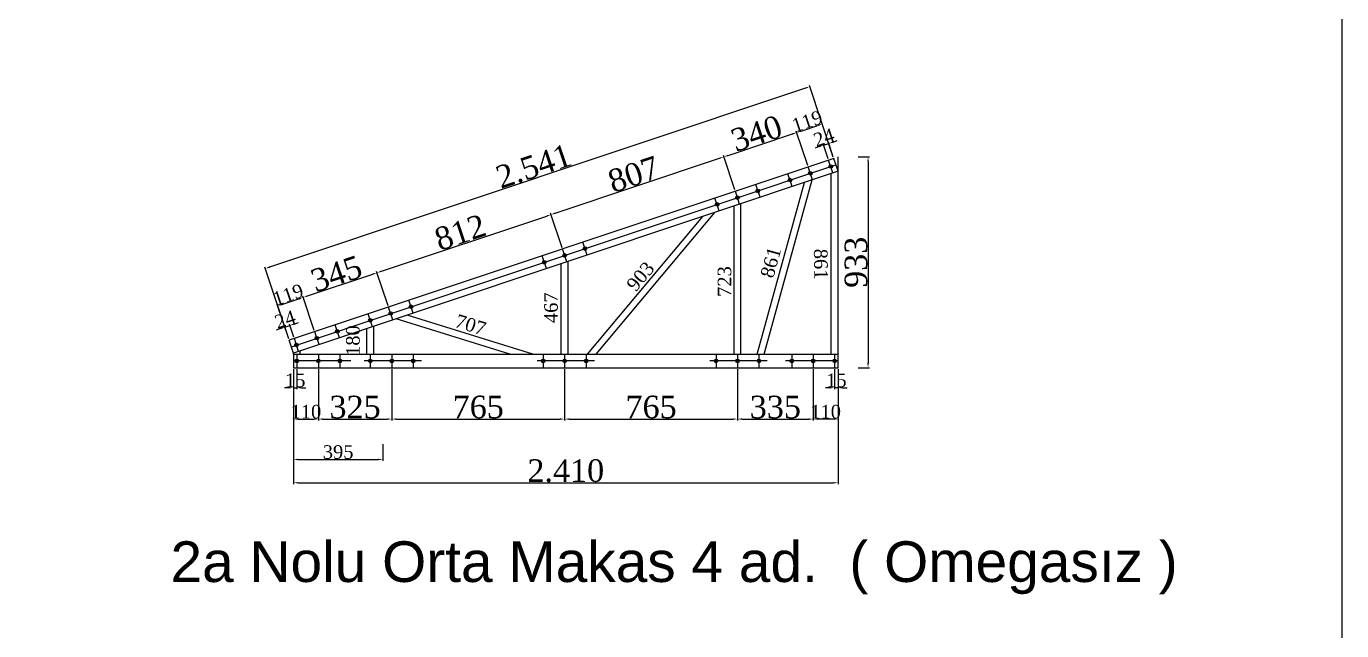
# Model space of a CAD drawing. Header units: millimetres. Extents: x 201962 to 221859, y -224854 to -197588.
# Drawn here: x 214998 to 220819, y -213603 to -210927 of the extents above; entities that cross this region are included whole.
import ezdxf

# ---------------------------------------------------------------- set-up
doc = ezdxf.new("R2010")
doc.units = ezdxf.units.MM
doc.header["$MEASUREMENT"] = 0
for name, color, linetype in [('Block1', 255, 'Continuous'), ('DUVAR', 7, 'Continuous'), ('ÖLÇÜLENDİRME', 121, 'Continuous')]:
    doc.layers.add(name, color=color, linetype=linetype)
doc.styles.add('133', font='times.ttf')
doc.styles.get("Standard").update_dxf_attribs({"font": 'arial.ttf'})
doc.dimstyles.new('MAKAS', dxfattribs={"dimscale": 20, "dimtxt": 1.3, "dimasz": 1, "dimexe": 0.3, "dimexo": 0.3, "dimgap": 0.1, "dimtad": 1, "dimrnd": 1, "dimzin": 12, "dimdsep": 46, "dimlunit": 6, "dimtxsty": '133', "dimcen": 0.8, "dimdle": 0.0005, "dimclrd": 4, "dimclre": 6, "dimclrt": 2, "dimazin": 3, "dimtfac": 1, "dimtmove": 0, "dimatfit": 2, "dimldrblk": 'DOTSMALL', "dimfxl": 0, "dimtolj": 1, "dimtzin": 0, "dimarcsym": 0})
doc.dimstyles.new('makas 1', dxfattribs={"dimscale": 20, "dimtxt": 3, "dimasz": 1.2, "dimexe": 0.3, "dimexo": 0.3, "dimgap": 0.1, "dimtad": 1, "dimrnd": 1, "dimzin": 12, "dimdsep": 46, "dimlunit": 6, "dimtxsty": '133', "dimblk": 'NONE', "dimcen": 0.8, "dimdle": 0.0005, "dimse1": 1, "dimse2": 1, "dimsd1": 1, "dimsd2": 1, "dimclrd": 105, "dimclre": 42, "dimclrt": 2, "dimazin": 3, "dimtfac": 1, "dimtmove": 0, "dimatfit": 2, "dimldrblk": 'NONE', "dimfxl": 0, "dimtolj": 1, "dimtzin": 0, "dimarcsym": 0})

# ---------------------------------------------------------------- blocks, each defined once
blk = doc.blocks.new('*D9885')
at = {"layer": 'Defpoints', "color": 0}
for p in [(216180.1, -212438.7), (216195.1, -212438.7), (216195.1, -212527.7)]:
    blk.add_point(p, dxfattribs=at)
at = {"layer": 'ÖLÇÜLENDİRME', "color": 6, "lineweight": -2, "ltscale": 0.5}
for p, q in [((216180.1, -212444.7), (216180.1, -212533.7)), ((216195.1, -212444.7), (216195.1, -212533.7))]:
    blk.add_line(p, q, dxfattribs=at)
at = {"layer": 'ÖLÇÜLENDİRME', "color": 4, "lineweight": -2, "ltscale": 0.5}
for p, q in [((216160.1, -212527.7), (216140.1, -212527.7)), ((216180.1, -212527.7), (216195.1, -212527.7)), ((216215.1, -212527.7), (216235.1, -212527.7))]:
    blk.add_line(p, q, dxfattribs=at)
at = {"layer": 'ÖLÇÜLENDİRME', "color": 4}
for points in [[(216160.1, -212531), (216160.1, -212524.3), (216180.1, -212527.7)], [(216215.1, -212524.3), (216215.1, -212531), (216195.1, -212527.7)]]:
    blk.add_solid(points, dxfattribs=at)
at = {"layer": 'ÖLÇÜLENDİRME', "color": 2, "insert": (216187.6, -212495.2), "char_height": 60, "attachment_point": 5, "style": '133'}
blk.add_mtext('\\A1;15', dxfattribs=at)
blk = doc.blocks.new('_DotSmall')
at = {"color": 0, "linetype": 'ByBlock', "const_width": 0.5}
blk.add_lwpolyline([(-0.0625, 0, 1), (0.0625, 0, 1)], format="xyb", close=True, dxfattribs=at)
blk = doc.blocks.new('*D9886')
at = {"layer": 'Defpoints', "color": 0}
for p in [(216180.1, -212438.7), (216290.1, -212438.7), (216290.1, -212666.3)]:
    blk.add_point(p, dxfattribs=at)
at = {"layer": 'ÖLÇÜLENDİRME', "color": 6, "lineweight": -2, "ltscale": 0.5}
for p, q in [((216180.1, -212444.7), (216180.1, -212672.3)), ((216290.1, -212444.7), (216290.1, -212672.3))]:
    blk.add_line(p, q, dxfattribs=at)
at = {"layer": 'ÖLÇÜLENDİRME', "color": 4, "lineweight": -2, "ltscale": 0.5}
blk.add_line((216200.1, -212666.3), (216270.1, -212666.3), dxfattribs=at)
at = {"layer": 'ÖLÇÜLENDİRME', "color": 4}
for points in [[(216200.1, -212663), (216200.1, -212669.6), (216180.1, -212666.3)], [(216270.1, -212669.6), (216270.1, -212663), (216290.1, -212666.3)]]:
    blk.add_solid(points, dxfattribs=at)
at = {"layer": 'ÖLÇÜLENDİRME', "color": 2, "insert": (216235.1, -212633.9), "char_height": 60, "attachment_point": 5, "style": '133'}
blk.add_mtext('\\A1;110', dxfattribs=at)
blk = doc.blocks.new('*D9887')
at = {"layer": 'Defpoints', "color": 0}
for p in [(216290.1, -212438.7), (216615.1, -212438.7), (216615.1, -212666.3)]:
    blk.add_point(p, dxfattribs=at)
at = {"layer": 'ÖLÇÜLENDİRME', "color": 6, "lineweight": -2, "ltscale": 0.5}
for p, q in [((216290.1, -212444.7), (216290.1, -212672.3)), ((216615.1, -212444.7), (216615.1, -212672.3))]:
    blk.add_line(p, q, dxfattribs=at)
at = {"layer": 'ÖLÇÜLENDİRME', "color": 4, "lineweight": -2, "ltscale": 0.5}
blk.add_line((216310.1, -212666.3), (216595.1, -212666.3), dxfattribs=at)
at = {"layer": 'ÖLÇÜLENDİRME', "color": 4}
for points in [[(216310.1, -212663), (216310.1, -212669.6), (216290.1, -212666.3)], [(216595.1, -212669.6), (216595.1, -212663), (216615.1, -212666.3)]]:
    blk.add_solid(points, dxfattribs=at)
at = {"layer": 'ÖLÇÜLENDİRME', "color": 2, "insert": (216452.6, -212613.6), "char_height": 100, "attachment_point": 5, "style": '133'}
blk.add_mtext('\\A1;325', dxfattribs=at)
blk = doc.blocks.new('*D9888')
at = {"layer": 'Defpoints', "color": 0}
for p in [(216615.1, -212438.7), (217380.1, -212438.7), (217380.1, -212666.3)]:
    blk.add_point(p, dxfattribs=at)
at = {"layer": 'ÖLÇÜLENDİRME', "color": 6, "lineweight": -2, "ltscale": 0.5}
for p, q in [((216615.1, -212444.7), (216615.1, -212672.3)), ((217380.1, -212444.7), (217380.1, -212672.3))]:
    blk.add_line(p, q, dxfattribs=at)
at = {"layer": 'ÖLÇÜLENDİRME', "color": 4, "lineweight": -2, "ltscale": 0.5}
blk.add_line((216635.1, -212666.3), (217360.1, -212666.3), dxfattribs=at)
at = {"layer": 'ÖLÇÜLENDİRME', "color": 4}
for points in [[(216635.1, -212663), (216635.1, -212669.6), (216615.1, -212666.3)], [(217360.1, -212669.6), (217360.1, -212663), (217380.1, -212666.3)]]:
    blk.add_solid(points, dxfattribs=at)
at = {"layer": 'ÖLÇÜLENDİRME', "color": 2, "insert": (216997.6, -212613.4), "char_height": 100, "attachment_point": 5, "style": '133'}
blk.add_mtext('\\A1;765', dxfattribs=at)
blk = doc.blocks.new('*D9889')
at = {"layer": 'Defpoints', "color": 0}
for p in [(217380.1, -212438.7), (218145.1, -212438.7), (218145.1, -212666.3)]:
    blk.add_point(p, dxfattribs=at)
at = {"layer": 'ÖLÇÜLENDİRME', "color": 6, "lineweight": -2, "ltscale": 0.5}
for p, q in [((217380.1, -212444.7), (217380.1, -212672.3)), ((218145.1, -212444.7), (218145.1, -212672.3))]:
    blk.add_line(p, q, dxfattribs=at)
at = {"layer": 'ÖLÇÜLENDİRME', "color": 4, "lineweight": -2, "ltscale": 0.5}
blk.add_line((217400.1, -212666.3), (218125.1, -212666.3), dxfattribs=at)
at = {"layer": 'ÖLÇÜLENDİRME', "color": 4}
for points in [[(217400.1, -212663), (217400.1, -212669.6), (217380.1, -212666.3)], [(218125.1, -212669.6), (218125.1, -212663), (218145.1, -212666.3)]]:
    blk.add_solid(points, dxfattribs=at)
at = {"layer": 'ÖLÇÜLENDİRME', "color": 2, "insert": (217762.6, -212613.4), "char_height": 100, "attachment_point": 5, "style": '133'}
blk.add_mtext('\\A1;765', dxfattribs=at)
blk = doc.blocks.new('*D9890')
at = {"layer": 'Defpoints', "color": 0}
for p in [(218145.1, -212438.7), (218480.1, -212438.7), (218480.1, -212666.3)]:
    blk.add_point(p, dxfattribs=at)
at = {"layer": 'ÖLÇÜLENDİRME', "color": 6, "lineweight": -2, "ltscale": 0.5}
for p, q in [((218145.1, -212444.7), (218145.1, -212672.3)), ((218480.1, -212444.7), (218480.1, -212672.3))]:
    blk.add_line(p, q, dxfattribs=at)
at = {"layer": 'ÖLÇÜLENDİRME', "color": 4, "lineweight": -2, "ltscale": 0.5}
blk.add_line((218165.1, -212666.3), (218460.1, -212666.3), dxfattribs=at)
at = {"layer": 'ÖLÇÜLENDİRME', "color": 4}
for points in [[(218165.1, -212663), (218165.1, -212669.6), (218145.1, -212666.3)], [(218460.1, -212669.6), (218460.1, -212663), (218480.1, -212666.3)]]:
    blk.add_solid(points, dxfattribs=at)
at = {"layer": 'ÖLÇÜLENDİRME', "color": 2, "insert": (218312.6, -212613.6), "char_height": 100, "attachment_point": 5, "style": '133'}
blk.add_mtext('\\A1;335', dxfattribs=at)
blk = doc.blocks.new('*D9892')
at = {"layer": 'Defpoints', "color": 0}
for p in [(216180.1, -212770.7), (216575.1, -212770.7), (216575.1, -212845.1)]:
    blk.add_point(p, dxfattribs=at)
at = {"layer": 'ÖLÇÜLENDİRME', "color": 6, "lineweight": -2, "ltscale": 0.5}
for p, q in [((216180.1, -212776.7), (216180.1, -212851.1)), ((216575.1, -212776.7), (216575.1, -212851.1))]:
    blk.add_line(p, q, dxfattribs=at)
at = {"layer": 'ÖLÇÜLENDİRME', "color": 4, "lineweight": -2, "ltscale": 0.5}
blk.add_line((216200.1, -212845.1), (216555.1, -212845.1), dxfattribs=at)
at = {"layer": 'ÖLÇÜLENDİRME', "color": 4}
for points in [[(216200.1, -212841.8), (216200.1, -212848.5), (216180.1, -212845.1)], [(216555.1, -212848.5), (216555.1, -212841.8), (216575.1, -212845.1)]]:
    blk.add_solid(points, dxfattribs=at)
at = {"layer": 'ÖLÇÜLENDİRME', "color": 2, "insert": (216377.6, -212812.6), "char_height": 60, "attachment_point": 5, "style": '133'}
blk.add_mtext('\\A1;395', dxfattribs=at)
blk = doc.blocks.new('*D9893')
at = {"layer": 'Defpoints', "color": 0}
for p in [(218590.1, -212438.7), (216180.1, -212581.1), (218590.1, -212948.3)]:
    blk.add_point(p, dxfattribs=at)
at = {"layer": 'ÖLÇÜLENDİRME', "color": 6, "lineweight": -2, "ltscale": 0.5}
for p, q in [((218590.1, -212444.7), (218590.1, -212954.3)), ((216180.1, -212587.1), (216180.1, -212954.3))]:
    blk.add_line(p, q, dxfattribs=at)
at = {"layer": 'ÖLÇÜLENDİRME', "color": 4, "lineweight": -2, "ltscale": 0.5}
blk.add_line((216200.1, -212948.3), (218570.1, -212948.3), dxfattribs=at)
at = {"layer": 'ÖLÇÜLENDİRME', "color": 4}
for points in [[(216200.1, -212945), (216200.1, -212951.6), (216180.1, -212948.3)], [(218570.1, -212951.6), (218570.1, -212945), (218590.1, -212948.3)]]:
    blk.add_solid(points, dxfattribs=at)
at = {"layer": 'ÖLÇÜLENDİRME', "color": 2, "insert": (217385.1, -212895.4), "char_height": 100, "attachment_point": 5, "style": '133'}
blk.add_mtext('\\A1;2.410', dxfattribs=at)
blk = doc.blocks.new('*D9894')
at = {"layer": 'Defpoints', "color": 0}
for p in [(216475.8, -212229), (216520.1, -212229), (216520.1, -212408.7)]:
    blk.add_point(p, dxfattribs=at)
at = {"layer": 'Block1', "color": 2, "insert": (216443.4, -212318.8), "char_height": 60, "attachment_point": 5, "rotation": 90, "style": '133'}
blk.add_mtext('\\A1;180', dxfattribs=at)
blk = doc.blocks.new('_None')
blk = doc.blocks.new('*D9895')
at = {"layer": 'Defpoints', "color": 0}
for p in [(216600.3, -212228.6), (217291.6, -212385.3), (217275.1, -212438.4)]:
    blk.add_point(p, dxfattribs=at)
at = {"layer": 'Block1', "color": 2, "insert": (216963.9, -212249.4), "char_height": 60, "attachment_point": 5, "rotation": 342.73141, "style": '133'}
blk.add_mtext('\\A1;707', dxfattribs=at)
blk = doc.blocks.new('*D9896')
at = {"layer": 'Defpoints', "color": 0}
for p in [(217352.6, -211939.8), (217404.4, -211939.8), (217404.4, -212406.9)]:
    blk.add_point(p, dxfattribs=at)
at = {"layer": 'Block1', "color": 2, "insert": (217320.1, -212173.4), "char_height": 60, "attachment_point": 5, "rotation": 90, "style": '133'}
blk.add_mtext('\\A1;467', dxfattribs=at)
blk = doc.blocks.new('*D9897')
at = {"layer": 'Defpoints', "color": 0}
for p in [(218030.6, -211709.1), (218059.4, -211733.2), (217479.6, -212425.8)]:
    blk.add_point(p, dxfattribs=at)
at = {"layer": 'Block1', "color": 2, "insert": (217715.7, -212034.5), "char_height": 60, "attachment_point": 5, "rotation": 50.05973, "style": '133'}
blk.add_mtext('\\A1;903', dxfattribs=at)
blk = doc.blocks.new('*D9898')
at = {"layer": 'Defpoints', "color": 0}
for p in [(218162.2, -211695.9), (218120.2, -212418.6), (218162.2, -212418.6)]:
    blk.add_point(p, dxfattribs=at)
at = {"layer": 'Block1', "color": 2, "insert": (218087.7, -212057.3), "char_height": 60, "attachment_point": 5, "rotation": 90, "style": '133'}
blk.add_mtext('\\A1;723', dxfattribs=at)
blk = doc.blocks.new('*D9901')
at = {"layer": 'Defpoints', "color": 0}
for p in [(216164.4, -212251.7), (216183.8, -212309.7), (216161, -212317.3)]:
    blk.add_point(p, dxfattribs=at)
at = {"layer": 'ÖLÇÜLENDİRME', "color": 4, "lineweight": -2, "ltscale": 0.5}
for p, q in [((216141.7, -212259.3), (216164.4, -212251.7)), ((216183.4, -212245.4), (216202.4, -212239)), ((216122.7, -212265.7), (216103.7, -212272))]:
    blk.add_line(p, q, dxfattribs=at)
at = {"layer": 'ÖLÇÜLENDİRME', "color": 6, "lineweight": -2, "ltscale": 0.5}
for p, q in [((216181.9, -212304), (216162.5, -212246)), ((216159.1, -212311.6), (216139.8, -212253.6))]:
    blk.add_line(p, q, dxfattribs=at)
at = {"layer": 'ÖLÇÜLENDİRME', "color": 4}
for points in [[(216182.3, -212242.2), (216184.4, -212248.5), (216164.4, -212251.7)], [(216123.7, -212268.8), (216121.6, -212262.5), (216141.7, -212259.3)]]:
    blk.add_solid(points, dxfattribs=at)
at = {"layer": 'ÖLÇÜLENDİRME', "color": 2, "insert": (216142.9, -212225.2), "char_height": 60, "attachment_point": 5, "rotation": 18.47713, "style": '133'}
blk.add_mtext('\\A1;24', dxfattribs=at)
blk = doc.blocks.new('*D9902')
at = {"layer": 'Defpoints', "color": 0}
for p in [(216223, -212127.6), (216273.9, -212279.6), (216161.1, -212317.4)]:
    blk.add_point(p, dxfattribs=at)
at = {"layer": 'ÖLÇÜLENDİRME', "color": 4, "lineweight": -2, "ltscale": 0.5}
blk.add_line((216129.1, -212159), (216204.1, -212133.9), dxfattribs=at)
at = {"layer": 'ÖLÇÜLENDİRME', "color": 6, "lineweight": -2, "ltscale": 0.5}
for p, q in [((216272, -212273.9), (216221.1, -212121.9)), ((216159.1, -212311.7), (216108.3, -212159.7))]:
    blk.add_line(p, q, dxfattribs=at)
at = {"layer": 'ÖLÇÜLENDİRME', "color": 4}
for points in [[(216205.1, -212137.1), (216203, -212130.8), (216223, -212127.6)], [(216128.1, -212155.9), (216130.2, -212162.2), (216110.2, -212165.4)]]:
    blk.add_solid(points, dxfattribs=at)
at = {"layer": 'ÖLÇÜLENDİRME', "color": 2, "insert": (216156.3, -212115.6), "char_height": 60, "attachment_point": 5, "rotation": 18.50249, "style": '133'}
blk.add_mtext('\\A1;119', dxfattribs=at)
blk = doc.blocks.new('*D9903')
at = {"layer": 'Defpoints', "color": 0}
for p in [(216549.8, -212018.3), (216600.6, -212170.4), (216273.9, -212279.7)]:
    blk.add_point(p, dxfattribs=at)
at = {"layer": 'ÖLÇÜLENDİRME', "color": 6, "lineweight": -2, "ltscale": 0.5}
for p, q in [((216598.7, -212164.7), (216547.9, -212012.6)), ((216272, -212274), (216221.2, -212121.9))]:
    blk.add_line(p, q, dxfattribs=at)
at = {"layer": 'ÖLÇÜLENDİRME', "color": 4, "lineweight": -2, "ltscale": 0.5}
blk.add_line((216242, -212121.2), (216530.8, -212024.7), dxfattribs=at)
at = {"layer": 'ÖLÇÜLENDİRME', "color": 4}
for points in [[(216531.9, -212027.8), (216529.8, -212021.5), (216549.8, -212018.3)], [(216241, -212118.1), (216243.1, -212124.4), (216223.1, -212127.6)]]:
    blk.add_solid(points, dxfattribs=at)
at = {"layer": 'ÖLÇÜLENDİRME', "color": 2, "insert": (216369.7, -212022.9), "char_height": 100, "attachment_point": 5, "rotation": 18.48514, "style": '133'}
blk.add_mtext('\\A1;345', dxfattribs=at)
blk = doc.blocks.new('*D9904')
at = {"layer": 'Defpoints', "color": 0}
for p in [(217319.7, -211761), (217370.5, -211913.2), (216600.7, -212170.5)]:
    blk.add_point(p, dxfattribs=at)
at = {"layer": 'ÖLÇÜLENDİRME', "color": 4, "lineweight": -2, "ltscale": 0.5}
blk.add_line((216568.8, -212012), (217300.7, -211767.4), dxfattribs=at)
at = {"layer": 'ÖLÇÜLENDİRME', "color": 6, "lineweight": -2, "ltscale": 0.5}
for p, q in [((217368.6, -211907.5), (217317.8, -211755.3)), ((216598.8, -212164.8), (216547.9, -212012.6))]:
    blk.add_line(p, q, dxfattribs=at)
at = {"layer": 'ÖLÇÜLENDİRME', "color": 4}
for points in [[(217301.8, -211770.5), (217299.7, -211764.2), (217319.7, -211761)], [(216567.7, -212008.8), (216569.8, -212015.1), (216549.8, -212018.3)]]:
    blk.add_solid(points, dxfattribs=at)
at = {"layer": 'ÖLÇÜLENDİRME', "color": 2, "insert": (216918, -211839.6), "char_height": 100, "attachment_point": 5, "rotation": 18.47975, "style": '133'}
blk.add_mtext('\\A1;812', dxfattribs=at)
blk = doc.blocks.new('*D9905')
at = {"layer": 'Defpoints', "color": 0}
for p in [(218407.3, -211397.6), (218458.2, -211549.8), (218135.5, -211657.6)]:
    blk.add_point(p, dxfattribs=at)
at = {"layer": 'ÖLÇÜLENDİRME', "color": 4, "lineweight": -2, "ltscale": 0.5}
blk.add_line((218103.7, -211499), (218388.3, -211403.9), dxfattribs=at)
at = {"layer": 'ÖLÇÜLENDİRME', "color": 6, "lineweight": -2, "ltscale": 0.5}
for p, q in [((218456.3, -211544.1), (218405.4, -211391.9)), ((218133.6, -211651.9), (218082.8, -211499.6))]:
    blk.add_line(p, q, dxfattribs=at)
at = {"layer": 'ÖLÇÜLENDİRME', "color": 4}
for points in [[(218389.4, -211407.1), (218387.3, -211400.7), (218407.3, -211397.6)], [(218102.6, -211495.8), (218104.7, -211502.2), (218084.7, -211505.3)]]:
    blk.add_solid(points, dxfattribs=at)
at = {"layer": 'ÖLÇÜLENDİRME', "color": 2, "insert": (218229.3, -211401.4), "char_height": 100, "attachment_point": 5, "rotation": 18.47256, "style": '133'}
blk.add_mtext('\\A1;340', dxfattribs=at)
blk = doc.blocks.new('*D9907')
at = {"layer": 'Defpoints', "color": 0}
for p in [(218520.2, -211359.9), (218458.2, -211549.8), (218571, -211512.1)]:
    blk.add_point(p, dxfattribs=at)
at = {"layer": 'ÖLÇÜLENDİRME', "color": 4, "lineweight": -2, "ltscale": 0.5}
blk.add_line((218426.3, -211391.3), (218501.2, -211366.2), dxfattribs=at)
at = {"layer": 'ÖLÇÜLENDİRME', "color": 6, "lineweight": -2, "ltscale": 0.5}
for p, q in [((218569.1, -211506.4), (218518.3, -211354.2)), ((218456.3, -211544.1), (218405.4, -211391.9))]:
    blk.add_line(p, q, dxfattribs=at)
at = {"layer": 'ÖLÇÜLENDİRME', "color": 4}
for points in [[(218502.3, -211369.4), (218500.2, -211363.1), (218520.2, -211359.9)], [(218425.2, -211388.1), (218427.3, -211394.4), (218407.3, -211397.6)]]:
    blk.add_solid(points, dxfattribs=at)
at = {"layer": 'ÖLÇÜLENDİRME', "color": 2, "insert": (218453.4, -211347.9), "char_height": 60, "attachment_point": 5, "rotation": 18.47713, "style": '133'}
blk.add_mtext('\\A1;119', dxfattribs=at)
blk = doc.blocks.new('*D9908')
at = {"layer": 'Defpoints', "color": 0}
for p in [(218549, -211446), (218548.3, -211519.7), (218571, -211512.1)]:
    blk.add_point(p, dxfattribs=at)
at = {"layer": 'ÖLÇÜLENDİRME', "color": 4, "lineweight": -2, "ltscale": 0.5}
for p, q in [((218567.9, -211439.7), (218586.9, -211433.3)), ((218507.2, -211459.9), (218488.3, -211466.3)), ((218526.2, -211453.6), (218549, -211446))]:
    blk.add_line(p, q, dxfattribs=at)
at = {"layer": 'ÖLÇÜLENDİRME', "color": 6, "lineweight": -2, "ltscale": 0.5}
for p, q in [((218546.4, -211514), (218524.3, -211447.9)), ((218569.1, -211506.4), (218547.1, -211440.3))]:
    blk.add_line(p, q, dxfattribs=at)
at = {"layer": 'ÖLÇÜLENDİRME', "color": 4}
for points in [[(218566.9, -211436.5), (218569, -211442.8), (218549, -211446)], [(218508.3, -211463.1), (218506.2, -211456.8), (218526.2, -211453.6)]]:
    blk.add_solid(points, dxfattribs=at)
at = {"layer": 'ÖLÇÜLENDİRME', "color": 2, "insert": (218527.4, -211419.5), "char_height": 60, "attachment_point": 5, "rotation": 18.47713, "style": '133'}
blk.add_mtext('\\A1;24', dxfattribs=at)
blk = doc.blocks.new('*D9909')
at = {"layer": 'Defpoints', "color": 0}
for p in [(218571, -211512.1), (216054.9, -211999.8), (216161.1, -212317.4)]:
    blk.add_point(p, dxfattribs=at)
at = {"layer": 'ÖLÇÜLENDİRME', "color": 4, "lineweight": -2, "ltscale": 0.5}
blk.add_line((218445.9, -211200.8), (216073.9, -211993.4), dxfattribs=at)
at = {"layer": 'ÖLÇÜLENDİRME', "color": 6, "lineweight": -2, "ltscale": 0.5}
for p, q in [((218569.1, -211506.4), (218463, -211188.8)), ((216159.2, -212311.7), (216053, -211994.1))]:
    blk.add_line(p, q, dxfattribs=at)
at = {"layer": 'ÖLÇÜLENDİRME', "color": 4}
for points in [[(218447, -211204), (218444.9, -211197.6), (218464.9, -211194.5)], [(216072.8, -211990.3), (216074.9, -211996.6), (216054.9, -211999.8)]]:
    blk.add_solid(points, dxfattribs=at)
at = {"layer": 'ÖLÇÜLENDİRME', "color": 2, "insert": (217243.1, -211546.9), "char_height": 100, "attachment_point": 5, "rotation": 18.47713, "style": '133'}
blk.add_mtext('\\A1;2.541', dxfattribs=at)
blk = doc.blocks.new('*D9910')
at = {"layer": 'Defpoints', "color": 0}
for p in [(218084.7, -211505.4), (218135.5, -211657.6), (217370.5, -211913.2)]:
    blk.add_point(p, dxfattribs=at)
at = {"layer": 'ÖLÇÜLENDİRME', "color": 4, "lineweight": -2, "ltscale": 0.5}
blk.add_line((217338.7, -211754.7), (218065.7, -211511.7), dxfattribs=at)
at = {"layer": 'ÖLÇÜLENDİRME', "color": 6, "lineweight": -2, "ltscale": 0.5}
for p, q in [((218133.6, -211651.9), (218082.8, -211499.7)), ((217368.6, -211907.5), (217317.8, -211755.3))]:
    blk.add_line(p, q, dxfattribs=at)
at = {"layer": 'ÖLÇÜLENDİRME', "color": 4}
for points in [[(218066.8, -211514.9), (218064.7, -211508.6), (218084.7, -211505.4)], [(217337.6, -211751.5), (217339.7, -211757.8), (217319.7, -211761)]]:
    blk.add_solid(points, dxfattribs=at)
at = {"layer": 'ÖLÇÜLENDİRME', "color": 2, "insert": (217685.4, -211583), "char_height": 100, "attachment_point": 5, "rotation": 18.47713, "style": '133'}
blk.add_mtext('\\A1;807', dxfattribs=at)
blk = doc.blocks.new('*D9916')
at = {"layer": 'Defpoints', "color": 0}
for p in [(218437.6, -211566), (218482.1, -211578.2), (218254.5, -212408.7)]:
    blk.add_point(p, dxfattribs=at)
at = {"layer": 'Block1', "color": 2, "insert": (218292.5, -211972.7), "char_height": 60, "attachment_point": 5, "rotation": 74.67153, "style": '133'}
blk.add_mtext('\\A1;861', dxfattribs=at)
blk = doc.blocks.new('*D9917')
at = {"layer": 'Defpoints', "color": 0}
for p in [(218514.6, -211549.6), (218490.2, -212411), (218531.8, -212410.1)]:
    blk.add_point(p, dxfattribs=at)
at = {"layer": 'Block1', "color": 2, "insert": (218514, -211980), "char_height": 60, "attachment_point": 5, "rotation": 271.14972, "style": '133'}
blk.add_mtext('\\A1;861', dxfattribs=at)
blk = doc.blocks.new('*D9918')
at = {"layer": 'Defpoints', "color": 0}
for p in [(218575.1, -212438.7), (218590.1, -212438.7), (218575.1, -212527.7)]:
    blk.add_point(p, dxfattribs=at)
at = {"layer": 'ÖLÇÜLENDİRME', "color": 6, "lineweight": -2, "ltscale": 0.5}
for p, q in [((218575.1, -212444.7), (218575.1, -212533.7)), ((218590.1, -212444.7), (218590.1, -212533.7))]:
    blk.add_line(p, q, dxfattribs=at)
at = {"layer": 'ÖLÇÜLENDİRME', "color": 4, "lineweight": -2, "ltscale": 0.5}
for p, q in [((218555.1, -212527.7), (218535.1, -212527.7)), ((218590.1, -212527.7), (218575.1, -212527.7)), ((218610.1, -212527.7), (218630.1, -212527.7))]:
    blk.add_line(p, q, dxfattribs=at)
at = {"layer": 'ÖLÇÜLENDİRME', "color": 4}
for points in [[(218555.1, -212531), (218555.1, -212524.3), (218575.1, -212527.7)], [(218610.1, -212524.3), (218610.1, -212531), (218590.1, -212527.7)]]:
    blk.add_solid(points, dxfattribs=at)
at = {"layer": 'ÖLÇÜLENDİRME', "color": 2, "insert": (218582.6, -212495.2), "char_height": 60, "attachment_point": 5, "style": '133'}
blk.add_mtext('\\A1;15', dxfattribs=at)
blk = doc.blocks.new('*D9919')
at = {"layer": 'Defpoints', "color": 0}
for p in [(218480.1, -212438.7), (218590.1, -212438.7), (218480.1, -212666.3)]:
    blk.add_point(p, dxfattribs=at)
at = {"layer": 'ÖLÇÜLENDİRME', "color": 6, "lineweight": -2, "ltscale": 0.5}
for p, q in [((218480.1, -212444.7), (218480.1, -212672.3)), ((218590.1, -212444.7), (218590.1, -212672.3))]:
    blk.add_line(p, q, dxfattribs=at)
at = {"layer": 'ÖLÇÜLENDİRME', "color": 4, "lineweight": -2, "ltscale": 0.5}
blk.add_line((218570.1, -212666.3), (218500.1, -212666.3), dxfattribs=at)
at = {"layer": 'ÖLÇÜLENDİRME', "color": 4}
for points in [[(218500.1, -212663), (218500.1, -212669.6), (218480.1, -212666.3)], [(218570.1, -212669.6), (218570.1, -212663), (218590.1, -212666.3)]]:
    blk.add_solid(points, dxfattribs=at)
at = {"layer": 'ÖLÇÜLENDİRME', "color": 2, "insert": (218535.1, -212633.9), "char_height": 60, "attachment_point": 5, "style": '133'}
blk.add_mtext('\\A1;110', dxfattribs=at)
blk = doc.blocks.new('*D9920')
at = {"layer": 'Defpoints', "color": 0}
for p in [(218673, -211505.7), (218673, -212438.7), (218722.8, -212438.7)]:
    blk.add_point(p, dxfattribs=at)
at = {"layer": 'ÖLÇÜLENDİRME', "color": 6, "lineweight": -2, "ltscale": 0.5}
for p, q in [((218679, -211505.7), (218728.8, -211505.7)), ((218679, -212438.7), (218728.8, -212438.7))]:
    blk.add_line(p, q, dxfattribs=at)
at = {"layer": 'ÖLÇÜLENDİRME', "color": 4, "lineweight": -2, "ltscale": 0.5}
blk.add_line((218722.8, -211525.7), (218722.8, -212418.7), dxfattribs=at)
at = {"layer": 'ÖLÇÜLENDİRME', "color": 4}
for points in [[(218726.2, -211525.7), (218719.5, -211525.7), (218722.8, -211505.7)], [(218719.5, -212418.7), (218726.2, -212418.7), (218722.8, -212438.7)]]:
    blk.add_solid(points, dxfattribs=at)
at = {"layer": 'ÖLÇÜLENDİRME', "color": 2, "insert": (218669.9, -211972.2), "char_height": 100, "attachment_point": 5, "rotation": 90, "style": '133'}
blk.add_mtext('\\A1;933', dxfattribs=at)

msp = doc.modelspace()

# ---------------------------------------------------------------- linework, layer by layer
at = {"color": 2}
msp.add_lwpolyline([(209922.706, -210537.41), (220819.065, -210537.41), (220819.065, -217695.739), (209922.706, -217695.739)], close=True, dxfattribs=at)
at = {"layer": 'Block1', "color": 1}
for p, q in [((218571.036, -211512.077), (216161.053, -212317.377)), ((218590.052, -211568.984), (216180.052, -212374.289)), ((216210.052, -212378.69), (216210.052, -212364.265)), ((216180.052, -212378.69), (216180.052, -212374.234)), ((216180.052, -212378.69), (218590.052, -212378.69)), ((216180.052, -212378.69), (216180.052, -212438.69)), ((216180.052, -212438.69), (218590.052, -212438.69))]:
    msp.add_line(p, q, dxfattribs=at)
at = {"layer": 'Block1', "color": 2}
for p, q in [((216195.052, -212378.69), (216195.052, -212438.69)), ((216290.052, -212378.69), (216290.052, -212438.69)), ((216385.052, -212378.69), (216385.052, -212438.69)), ((216520.052, -212378.69), (216520.052, -212438.69)), ((216615.052, -212378.69), (216615.052, -212438.69)), ((216710.052, -212378.69), (216710.052, -212438.69)), ((217285.051, -212378.69), (217285.051, -212438.69)), ((217380.051, -212378.69), (217380.051, -212438.69)), ((217475.051, -212378.69), (217475.051, -212438.69)), ((218050.051, -212378.69), (218050.051, -212438.69)), ((218145.051, -212378.69), (218145.051, -212438.69)), ((218240.051, -212378.69), (218240.051, -212438.69)), ((218385.052, -212378.69), (218385.052, -212438.69)), ((218480.052, -212378.69), (218480.052, -212438.69)), ((218575.052, -212378.69), (218575.052, -212438.69))]:
    msp.add_line(p, q, dxfattribs=at)
at = {"layer": 'Block1', "color": 1}
for centre, radius in [((218557.781, -211548.137), 8), ((218557.781, -211548.137), 4), ((218377.576, -211608.353), 8), ((218377.576, -211608.353), 4), ((218467.678, -211578.245), 8), ((218467.678, -211578.245), 4), ((218235.153, -211655.915), 8), ((218235.153, -211655.915), 4), ((218054.948, -211716.131), 8), ((218054.948, -211716.131), 4), ((218145.051, -211686.023), 8), ((218145.051, -211686.023), 4), ((217470.154, -211911.53), 8), ((217380.051, -211941.638), 8), ((217380.051, -211941.638), 4), ((217470.154, -211911.53), 4), ((217289.948, -211971.746), 8), ((217289.948, -211971.746), 4), ((216610.154, -212198.888), 8), ((216700.257, -212168.781), 8), ((216700.257, -212168.781), 4), ((216520.052, -212228.997), 8), ((216520.052, -212228.997), 4), ((216610.154, -212198.888), 4), ((216283.409, -212308.066), 8), ((216283.409, -212308.066), 4), ((216373.512, -212277.958), 8), ((216373.512, -212277.958), 4), ((216193.307, -212338.174), 8), ((216193.307, -212338.174), 4), ((216195.052, -212408.69), 8), ((216195.052, -212408.69), 4), ((216290.052, -212408.69), 8), ((216290.052, -212408.69), 4), ((216385.052, -212408.69), 8), ((216385.052, -212408.69), 4), ((216520.052, -212408.69), 8), ((216520.052, -212408.69), 4), ((216615.052, -212408.69), 8), ((216615.052, -212408.69), 4), ((216710.052, -212408.69), 8), ((216710.052, -212408.69), 4), ((217285.051, -212408.69), 8), ((217285.051, -212408.69), 4), ((217380.051, -212408.69), 8), ((217380.051, -212408.69), 4), ((217475.051, -212408.69), 8), ((217475.051, -212408.69), 4), ((218050.051, -212408.69), 8), ((218050.051, -212408.69), 4), ((218145.051, -212408.69), 8), ((218145.051, -212408.69), 4), ((218240.051, -212408.69), 8), ((218240.051, -212408.69), 4), ((218385.052, -212408.69), 8), ((218385.052, -212408.69), 4), ((218480.052, -212408.69), 8), ((218480.052, -212408.69), 4), ((218575.052, -212408.69), 8), ((218575.052, -212408.69), 4)]:
    msp.add_circle(centre, radius, dxfattribs=at)
at = {"layer": 'DUVAR', "color": 1}
for p, q in [((218590.052, -211568.984), (218571.036, -211512.077)), ((218590.052, -212438.69), (218590.052, -211505.723)), ((218263.827, -212378.69), (218475.256, -211607.343)), ((218560.052, -212378.69), (218560.052, -211579.008)), ((218232.72, -212378.69), (218441.013, -211618.786)), ((218130.051, -212378.69), (218130.051, -211722.694)), ((218160.051, -212378.69), (218160.051, -211712.669)), ((217480.607, -212378.69), (217990.976, -211769.166)), ((217519.735, -212378.69), (218045.305, -211751.012)), ((217365.051, -212378.69), (217365.051, -211978.32)), ((217395.051, -212378.69), (217395.051, -211968.295)), ((217138.016, -212378.69), (216634.919, -212222.295)), ((217239.076, -212378.69), (216683.625, -212206.02)), ((216505.052, -212378.69), (216505.052, -212265.69)), ((216535.052, -212378.69), (216535.052, -212255.666)), ((216180.052, -212374.234), (216161.036, -212317.327)), ((216180.052, -212438.69), (218590.052, -212438.69)), ((216180.052, -212438.69), (218590.052, -212438.69)), ((216180.052, -212438.69), (218590.052, -212438.69)), ((216180.052, -212438.69), (218590.052, -212438.69))]:
    msp.add_line(p, q, dxfattribs=at)
at = {"layer": 'ÖLÇÜLENDİRME', "color": 2, "ltscale": 0.5}
for p, q in [((216170.544, -212345.78), (218580.537, -211540.51)), ((218477.186, -211606.698), (218458.171, -211549.791)), ((218567.289, -211576.59), (218548.273, -211519.683)), ((218387.083, -211636.806), (218368.068, -211579.899)), ((218154.558, -211714.476), (218135.543, -211657.569)), ((218244.661, -211684.368), (218225.646, -211627.461)), ((218064.456, -211744.584), (218045.44, -211687.677)), ((217479.662, -211939.983), (217460.646, -211883.076)), ((217299.456, -212000.199), (217280.441, -211943.292)), ((217389.559, -211970.091), (217370.543, -211913.184)), ((216619.662, -212227.342), (216600.647, -212170.435)), ((216709.765, -212197.234), (216690.749, -212140.327)), ((216383.02, -212306.412), (216364.004, -212249.505)), ((216529.559, -212257.45), (216510.544, -212200.543)), ((216202.814, -212366.628), (216183.799, -212309.721)), ((216292.917, -212336.52), (216273.902, -212279.613)), ((216433.836, -212408.69), (216180.052, -212408.69)), ((216746.923, -212408.69), (216493.138, -212408.69)), ((217511.922, -212408.69), (217258.137, -212408.69)), ((218276.922, -212408.69), (218023.137, -212408.69)), ((218590.052, -212408.69), (218358.138, -212408.69))]:
    msp.add_line(p, q, dxfattribs=at)

# ---------------------------------------------------------------- texts
at = {"layer": 'ÖLÇÜLENDİRME', "color": 2, "insert": (215635.649, -213207.527), "char_height": 180, "width": 11477.02618, "attachment_point": 1}
msp.add_mtext('2a Nolu Orta Makas 4 ad.  ( Omegasız )', dxfattribs=at)

# ---------------------------------------------------------------- dimensions: what is measured, and where the dimension line sits
at = {"layer": 'Block1', "color": 1}
for p1, p2, distance, picture, middle in [((218514.57, -211549.577), (218531.841, -212410.13), -41.665, '*D9917', (218513.993, -211980.038)), ((218254.454, -212408.69), (218482.082, -211578.245), 46.15, '*D9916', (218292.464, -211972.689)), ((217479.552, -212425.794), (218059.449, -211733.235), 37.621, '*D9897', (217715.707, -212034.471)), ((218162.155, -211695.925), (218162.155, -212418.592), -41.918, '*D9898', (218087.696, -212057.259)), ((217404.357, -212406.889), (217404.357, -211939.837), 51.712, '*D9896', (217320.105, -212173.363)), ((216600.252, -212228.596), (217275.149, -212438.397), 55.56, '*D9895', (216963.853, -212249.367)), ((216520.052, -212408.69), (216520.052, -212228.996), 44.226, '*D9894', (216443.375, -212318.843))]:
    dim = msp.add_aligned_dim(p1=p1, p2=p2, distance=distance, dimstyle='makas 1', override={"dimtxt": 3}, dxfattribs=at)
    dim.commit()
    dim.dimension.update_dxf_attribs({"geometry": picture, "text_midpoint": middle})
at = {"layer": 'ÖLÇÜLENDİRME', "color": 1, "ltscale": 0.5}
for p1, p2, distance, picture, middle in [((218571.036, -211512.077), (216161.053, -212317.377), -334.886, '*D9909', (217243.145, -211546.93)), ((218135.543, -211657.569), (218458.171, -211549.791), 160.507, '*D9905', (218229.286, -211401.41)), ((217370.5465, -211913.1938), (218135.5429, -211657.569), 160.4426, '*D9910', (217685.4306, -211583.0357)), ((218673.016, -211505.723), (218673.016, -212438.69), 49.817, '*D9920', (218669.932, -211972.206)), ((216600.662, -212170.481), (217370.543, -211913.184), 160.433, '*D9904', (216918.03, -211839.642)), ((216273.918, -212279.663), (216600.647, -212170.435), 160.385, '*D9903', (216369.706, -212022.91))]:
    dim = msp.add_aligned_dim(p1=p1, p2=p2, distance=distance, dimstyle='MAKAS', override={"dimtxt": 5, "dimdle": 1}, dxfattribs=at)
    dim.commit()
    dim.dimension.update_dxf_attribs({"geometry": picture, "text_midpoint": middle})
for base, p1, p2, angle, picture, middle, dimtype in [((218520.188, -211359.905), (218458.171, -211549.791), (218571.036, -211512.077), 18.477135, '*D9907', (218463.755, -211378.762), 161), ((218548.954, -211445.992), (218548.273, -211519.683), (218571.036, -211512.077), 18.477135, '*D9908', (218537.572, -211449.795), 161), ((216223.03, -212127.595), (216161.053, -212317.377), (216273.902, -212279.613), 18.5024908, '*D9902', (216166.606, -212146.477), 161), ((216164.415, -212251.71), (216161.036, -212317.327), (216183.799, -212309.721), 18.477135, '*D9901', (216153.033, -212255.513), 161), ((218480.052, -212666.311), (218590.052, -212438.69), (218480.052, -212438.69), 180, '*D9919', (218535.052, -212666.311), 160), ((218575.052, -212527.667), (218590.052, -212438.69), (218575.052, -212438.69), 180, '*D9918', (218582.552, -212527.667), 160)]:
    dim = msp.add_linear_dim(base=base, p1=p1, p2=p2, angle=angle, dimstyle='MAKAS', override={"dimtxt": 3}, dxfattribs=at)
    dim.commit()
    dim.dimension.update_dxf_attribs({"geometry": picture, "text_midpoint": middle, "dimtype": dimtype})
for base, p2, picture, middle in [((216195.052, -212527.667), (216195.052, -212438.69), '*D9885', (216187.552, -212527.667)), ((216290.052, -212666.311), (216290.052, -212438.69), '*D9886', (216235.052, -212666.311))]:
    dim = msp.add_linear_dim(base=base, p1=(216180.052, -212438.69), p2=p2, dimstyle='MAKAS', override={"dimtxt": 3}, dxfattribs=at)
    dim.commit()
    dim.dimension.update_dxf_attribs({"geometry": picture, "text_midpoint": middle, "dimtype": 160})
for base, p1, p2, override, picture, middle in [((218590.052, -212948.31), (216180.052, -212581.121), (218590.052, -212438.69), {"dimtxt": 5, "dimdle": 1}, '*D9893', (217385.052, -212895.409)), ((216615.052, -212666.311), (216290.052, -212438.69), (216615.052, -212438.69), {"dimtxt": 5, "dimdle": 1}, '*D9887', (216452.552, -212613.56)), ((217380.051, -212666.311), (216615.052, -212438.69), (217380.051, -212438.69), {"dimtxt": 5, "dimdle": 1}, '*D9888', (216997.551, -212613.41)), ((218145.051, -212666.311), (217380.051, -212438.69), (218145.051, -212438.69), {"dimtxt": 5, "dimdle": 1}, '*D9889', (217762.551, -212613.41)), ((218480.052, -212666.311), (218145.051, -212438.69), (218480.052, -212438.69), {"dimtxt": 5, "dimdle": 1}, '*D9890', (218312.551, -212613.56)), ((216575.052, -212845.148), (216180.052, -212770.716), (216575.052, -212770.716), {"dimtxt": 3}, '*D9892', (216377.552, -212812.607))]:
    dim = msp.add_linear_dim(base=base, p1=p1, p2=p2, dimstyle='MAKAS', override=override, dxfattribs=at)
    dim.commit()
    dim.dimension.update_dxf_attribs({"geometry": picture, "text_midpoint": middle})

doc.saveas('drawing.dxf')
